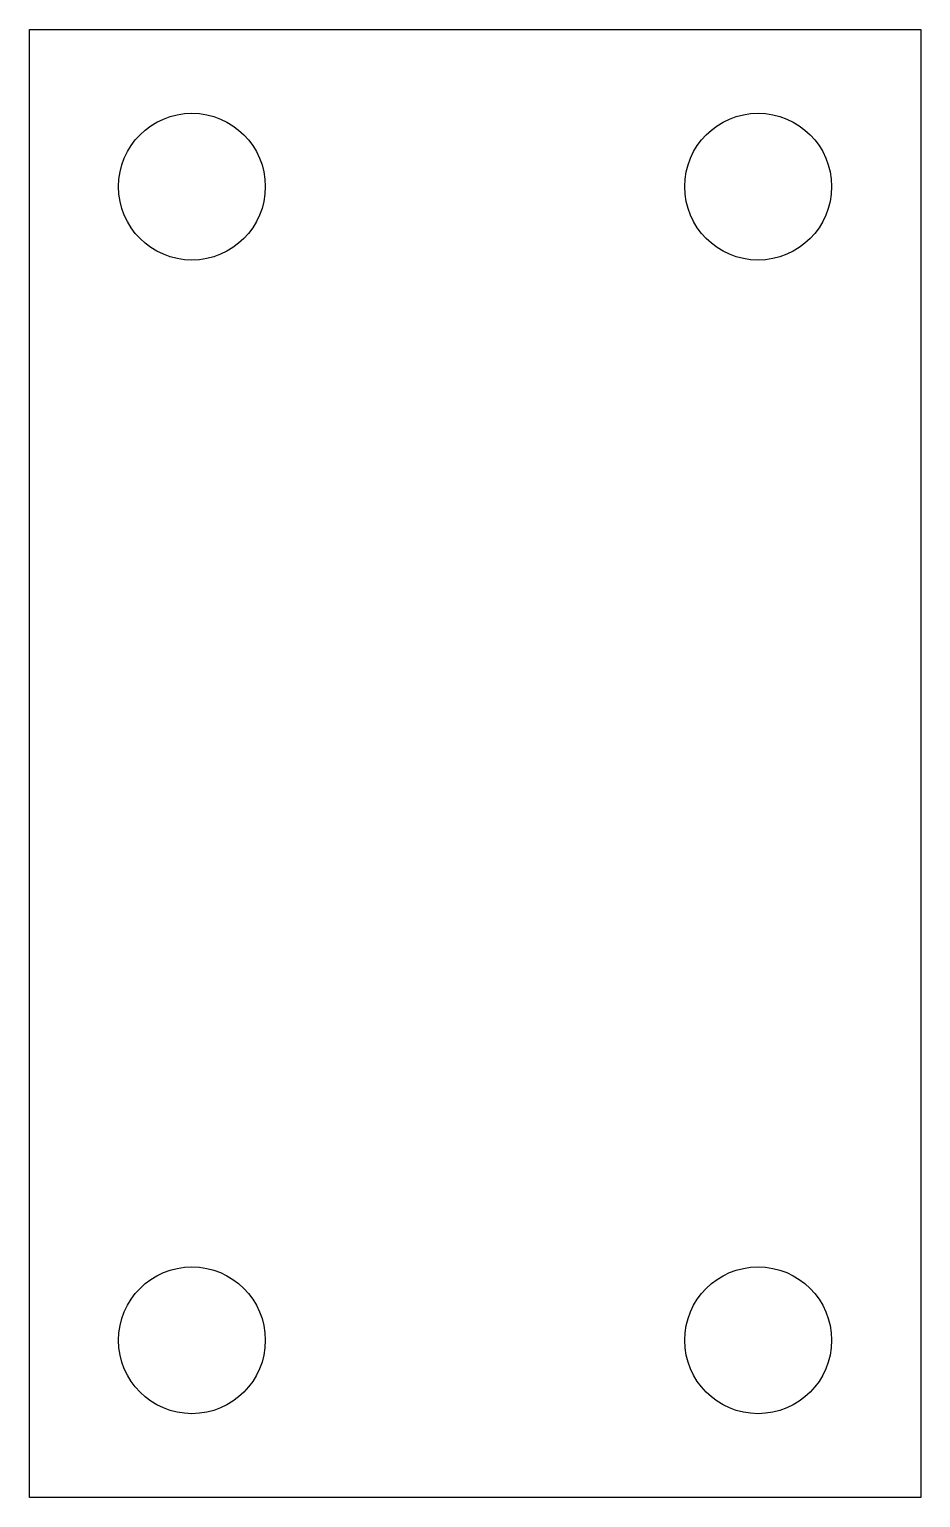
# Model space of a CAD drawing. Header units: millimetres. Extents: x 260 to 345, y 130 to 270.
import ezdxf

# ---------------------------------------------------------------- set-up
doc = ezdxf.new("R2010")
doc.units = ezdxf.units.MM
doc.layers.add('CALÇO_PORTA_PALL', color=7, linetype='Continuous')
doc.layers.add('Default', color=7, linetype='Continuous')

# ---------------------------------------------------------------- blocks, each defined once
blk = doc.blocks.new('SE')
at = {"layer": 'CALÇO_PORTA_PALL', "color": 7, "linetype": 'Continuous'}
for p, q in [((259.54, 269.53), (344.54, 269.53)), ((259.54, 129.53), (259.54, 269.53)), ((344.54, 269.53), (344.54, 129.53)), ((344.54, 129.53), (259.54, 129.53))]:
    blk.add_line(p, q, dxfattribs=at)
for centre in [(275.04, 254.53), (329.04, 254.53), (275.04, 144.53), (329.04, 144.53)]:
    blk.add_circle(centre, 7, dxfattribs=at)

msp = doc.modelspace()

# ---------------------------------------------------------------- block references
at = {"layer": 'Default'}
msp.add_blockref('SE', (0, 0), dxfattribs=at)

doc.saveas('drawing.dxf')
